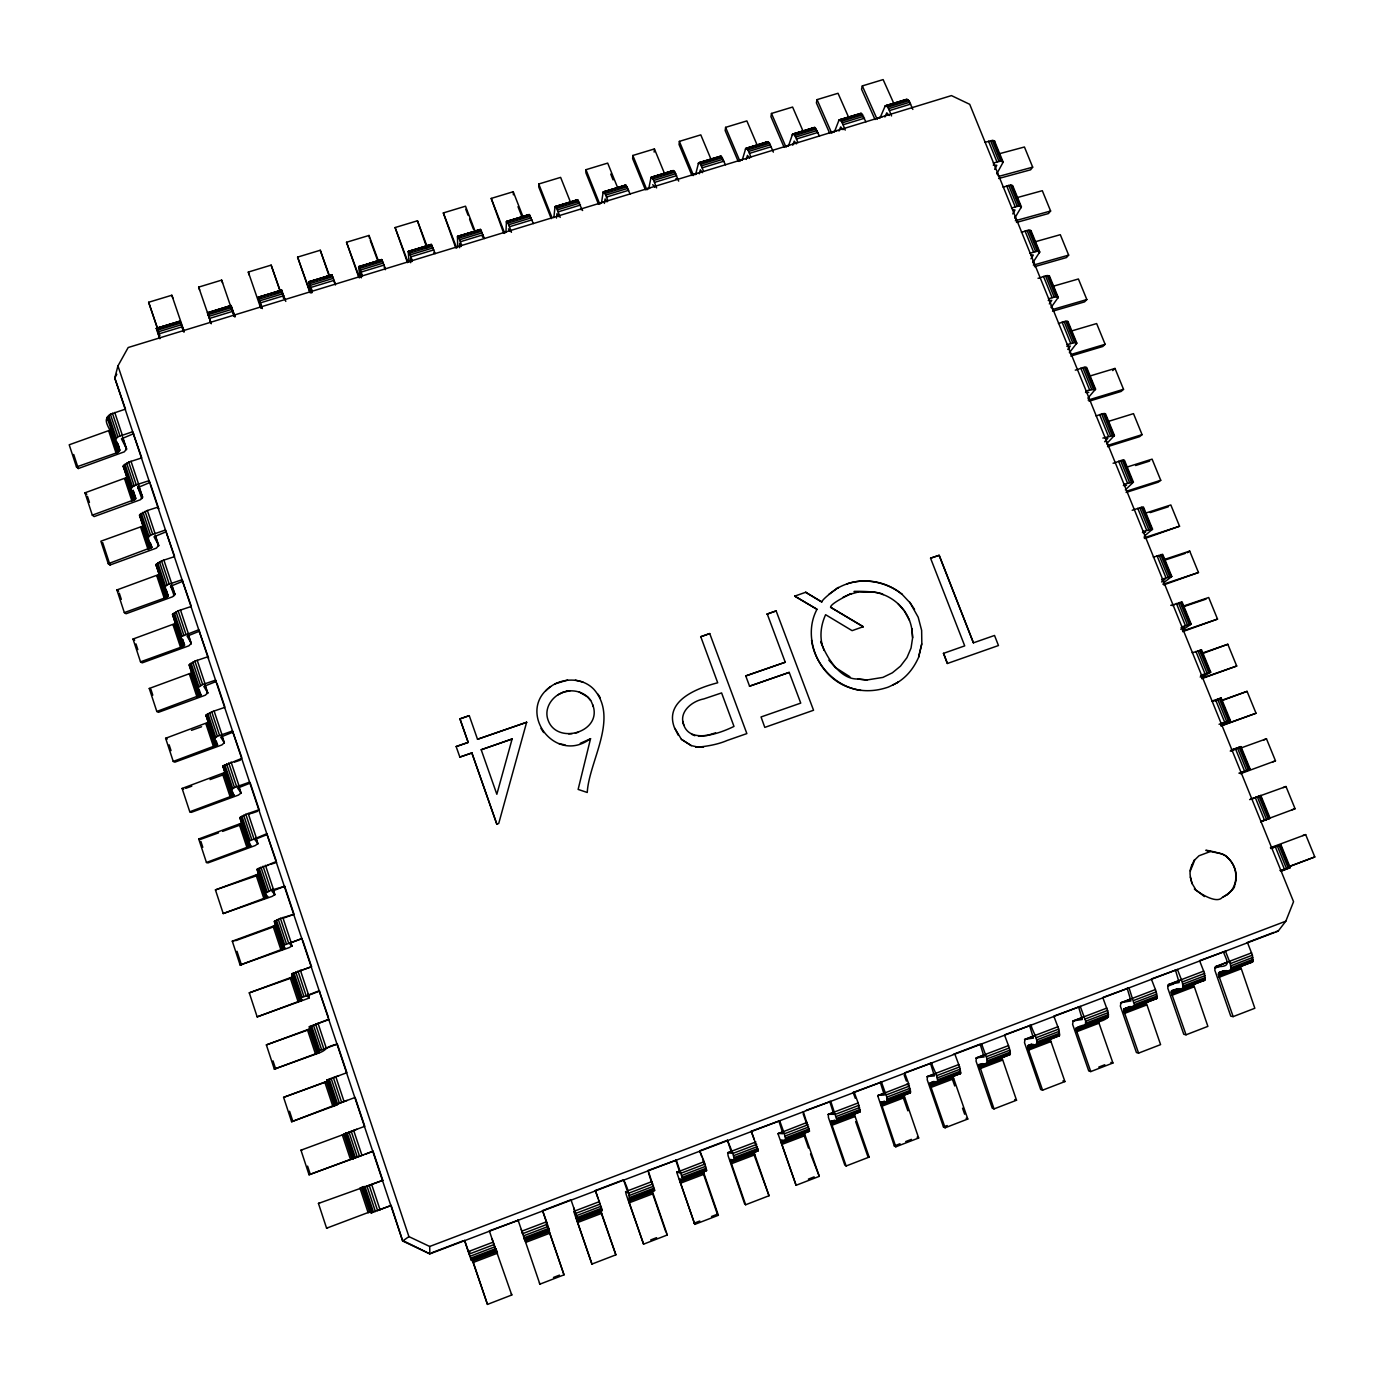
<?xml version="1.0" encoding="UTF-8"?>
<svg xmlns="http://www.w3.org/2000/svg" width="1384" height="1384" viewBox="0 0 1384 1384"><rect width="100%" height="100%" fill="white"/><g stroke="black" fill="none" stroke-linecap="round" stroke-linejoin="round"><path stroke-width="1.5" d="M1145.744 1001.324L1160.588 1044.626L1138.582 1053.12L1123.791 1010.752L1124.223 1008.798L1133.859 1007.414L1134.742 1006.03L1129.05 987.865L1103.065 997.345M176.46 623.042L133.02 639.027L140.511 661.846L183.172 646.397L184.505 644.979L180.197 638.145L180.82 636.796L198.742 629.755L208.552 658.109L207.773 656.812L194.867 661.137L189.158 665.15L196.891 688.471L200.957 694.924L156.807 711.462L149.264 688.471L192.86 672.416M781.043 1141.731L804.26 1132.856L819.276 1176.348L796.077 1185.292L781.043 1141.731L780.922 1139.932L785.61 1140.52L809.45 1131.212L803.36 1111.784M385.53 268.79L381.638 259.569L358.646 267.164L359.996 276.99M143.175 525.972L100.876 541.213L108.263 563.703L151.911 547.286L147.136 538.618L139.525 515.09L147.379 510.488L157.845 507.167L158.762 508.879L150.631 484.521M477.515 739.264L526.629 722.292L477.515 739.264L469.262 715.649L459.938 718.832L468.19 742.464L456.166 746.599L459.851 757.083L471.858 752.948L459.851 757.083M1133.859 1007.414L1156.816 998.469L1156.297 991.844L1151.471 979.336M628.423 1200.049L652.193 1190.967L667.313 1234.995L643.577 1244.147L629.322 1202.783C629.166 1197.004 629.651 1191.624 623.561 1179.791L595.345 1190.517L602.248 1210.585L577.889 1219.892L570.986 1199.772L542.563 1210.602L547.043 1223.837L545.936 1221.986M904.755 1073.206L908.665 1083.672L877.733 1095.696L894.324 1145.952L895.811 1146.817L918.665 1137.994L903.544 1093.862M108.263 563.703L110.028 565.001L156.427 548.099L158.676 545.348L155.285 535.141M481.199 749.747L512.115 738.987L481.199 749.747L496.839 794.278L512.115 738.987M618.025 188.622L607.68 163.104L585.968 169.696L585.899 172.81L598.476 204.175M895.811 1146.817L880.691 1101.958L887.04 1101.751L910.274 1092.876L908.665 1083.672M1193.112 983.228L1207.886 1026.374L1186.053 1034.799L1171.279 992.605L1171.798 990.615L1182.109 988.989L1183.078 987.571L1182.282 981.948L1177.438 969.457L1151.505 978.921M831.127 1122.58L854.17 1113.774L869.152 1157.093L846.143 1165.985L831.127 1122.58L831.092 1120.763L836.524 1121.057L836.818 1119.864L830.763 1101.353L806.284 1110.262M196.891 688.471L202.652 684.526L215.575 680.167L216.319 681.412L203.811 686.447L207.756 692.83L205.334 695.183L158.451 712.327L156.807 711.462M1182.109 988.989L1204.945 980.08L1204.547 973.436L1199.703 960.98M505.938 232.339L506.457 221.475L529.293 214.572L533.359 223.551M160.181 574.031L116.896 589.947L124.335 612.593L166.841 597.231L168.156 595.743L166.27 590.068M1240.099 965.271L1254.838 1008.261L1233.161 1016.617L1218.422 974.596L1219.01 972.589L1229.978 970.686L1231.033 969.232L1230.324 963.61L1225.463 951.171L1199.565 960.634M124.335 612.593L126.048 613.752L172.602 596.764L174.92 594.151L171.772 584.74M836.524 1121.057L860.225 1111.802L858.149 1102.944L854.257 1092.409L853.132 1092.443L855.312 1098.342M209.849 721.704L165.63 738.278L173.242 761.425L217.53 744.851L213.724 739.16L205.957 715.147L211.735 711.826L224.658 707.432M409.007 262.008L408.263 251.438L431.358 244.466L435.182 253.601M1229.978 970.686L1252.693 961.828L1252.416 955.168L1247.555 942.781M664.856 174.332L654.407 148.936L632.834 155.475L632.644 158.624L645.394 189.816M934.979 1073.603L927.418 1076.493L927.211 1079.762L943.473 1126.991L945.116 1127.787L967.779 1119.033L952.849 1076.077L930.169 1084.745L945.116 1127.787M930.169 1084.745L930.29 1082.876L934.079 1081.423M213.724 739.16L217.426 736.288L232.512 730.96L241.716 757.481M654.148 152.102L654.407 148.936M887.04 1101.751L886.815 1097.149L881.452 1082.063L853.132 1092.443M140.511 661.846L142.189 662.867L188.916 645.792L191.269 643.318L188.12 633.82M526.629 722.292L498.724 823.48L496.821 824.137L471.858 752.844M553.877 217.669L555.001 206.649L577.336 199.832L582.612 210.524M556.472 218.084L556.956 213.655L558.755 216.631M431.099 244.466L408.228 252.026M711.376 160.129L700.788 134.871L679.371 141.376L679.06 144.541L691.965 175.56M226.509 771.839L182.1 788.447L189.781 811.768L234.242 795.143L230.695 790.229L222.876 766.096L241.681 758.432M983.903 1054.937L976.395 1057.809L976.049 1061.13L992.259 1108.169L994.023 1108.913L1016.531 1100.228L1001.532 1056.424M994.023 1108.913L979.076 1064.382L986.913 1063.587L1010.234 1054.487L1009.351 1047.93L1004.594 1035.215M230.695 790.229L234.467 787.513L249.587 782.15M930.29 1082.876C945.549 1086.613 931.934 1068.119 931.743 1062.929L905.396 1072.548M757.567 146.012L746.858 120.91L725.597 127.363L725.164 130.563L738.208 161.409M457.637 247.113L457.533 236.405L480.507 229.467L484.452 238.515M601.469 203.102L603.199 191.944L625.827 185.11L630.118 193.933M1034.315 1035.716L1024.99 1039.263L1024.506 1042.636L1040.681 1089.485L1042.584 1090.177L1064.919 1081.561L1050.058 1038.934L1027.707 1047.463L1042.584 1090.177M604.375 203.431L605.102 198.933L606.988 201.874M1027.707 1047.463L1027.983 1045.543L1031.72 1044.124M912.627 637.661L911.918 628.855L912.627 637.661L911.053 648.058L906.935 657.694L900.482 666.137L892.386 672.797L882.906 677.399L866.972 679.976L858.339 679.094L866.972 679.976M937.176 1082.599L960.634 1073.448L959.614 1066.908L954.856 1054.141M189.781 811.768L191.321 812.356L238.532 795.039L241.058 792.963L237.615 788.084L250.262 783.084L259.465 810.678L258.825 809.813L245.816 814.328L239.865 817.84L247.771 841.68L251.075 845.814L206.441 862.474L198.708 838.981L242.771 822.719M173.242 761.425L174.834 762.169L221.873 744.938L224.346 742.724L221.786 735.008M803.429 132.016L792.599 107.052L771.476 113.453L770.94 116.671L784.14 147.361M986.913 1063.587L987.017 1058.898L981.637 1043.951M480.196 229.484L457.447 236.993M545.85 690.772C557.787 677.797 581.142 675.859 593.909 689.37C619.202 718.14 589.03 761.062 587.248 792.478L578.131 789.416L590.553 738.658C554.673 765.56 515.505 710.909 550.659 686.568M540.988 728.417L543.67 732.551M1083.309 1017.032L1073.223 1020.873L1072.6 1024.281L1088.741 1070.957L1090.765 1071.579L1112.926 1063.016L1098.1 1020.562L1075.922 1029.039L1090.765 1071.579M1075.922 1029.039C1080.506 1022.949 1100.972 1024.298 1107.788 1017.396L1108.29 1012.604L1102.892 997.812M247.771 841.68L266.801 833.704L276.022 860.312M648.681 188.951L651.051 177.325L673.074 170.613L674.959 172.135L678.679 181.114M555.157 683.817L567.596 680.063M848.98 118.107L838.029 93.282L817.062 99.631L816.387 102.883L829.743 133.4M593.459 707.034C600.483 732.828 556.489 744.8 548.047 720.009C542.926 706.203 555.572 691.55 569.827 690.875C577.647 690.426 586.038 693.644 590.639 700.391C591.712 701.688 594.688 710.753 592.715 704.767M557.873 694.872L563.236 692.277M1131.109 998.798L1121.109 1002.621L1120.348 1006.064L1136.42 1052.549L1138.582 1053.12M1027.983 1045.543C1045.698 1049.383 1031.772 1031.478 1031.149 1025.111L1004.922 1034.696M508.395 228.827L510.177 231.491M563.219 692.398L566.488 691.36M276.091 861.592L257.009 869.498L264.984 893.528L268.029 896.849L223.222 913.561L215.437 889.895L259.673 873.563M921.692 643.941L918.665 656.967L921.831 643.819L921.64 630.36L918.197 617.229L909.738 602.213L914.53 609.427M569.793 690.997L566.471 691.481M894.202 104.302L883.13 79.597L862.318 85.912L861.54 89.181L875.017 119.543M558.928 743.589L565.156 744.955M695.581 174.592L698.574 162.828L720.96 156.081L725.493 164.765M1036.27 1044.712L1059.469 1035.664L1058.725 1029.091L1053.933 1016.444M575.363 680.149L582.906 682.035M699.283 173.813L700.356 169.799L702.397 172.671M528.947 214.606L506.319 222.08M1186.053 1034.799L1183.77 1034.281L1167.733 987.968L1168.615 984.491L1180.535 979.941M1227.227 894.652C1239.303 885.725 1238.317 866.332 1226.968 857.232C1227.089 852.596 1182.697 846.16 1221.968 853.807C1233.317 859.222 1239.303 873.46 1234.614 885.241C1235.635 891.209 1213.664 902.022 1227.452 894.583M568.564 733.814L572.146 733.658M579.291 692.035L587.525 696.879L590.639 700.391M1191.797 865.052C1185.154 884.895 1200.516 846.16 1192.005 864.983M1085.264 1025.994L1085.679 1021.236L1080.281 1006.41L1054.106 1015.977M117.951 365.895L114.751 377.988L402.675 1241.015L429.853 1253.887L1278.159 931.121L1285.822 921.19L1293.556 901.693L969.717 104.319L951.448 95.6L128.176 347.522L117.951 365.895L408.92 1236.621L429.697 1246.465L1285.822 921.19M159.454 337.955L156.375 328.319L180.058 321.088L183.778 330.932M264.984 893.528L271.074 890.258L284.689 886.296L294.031 914.305L280.416 918.37L274.292 921.554L282.336 945.756L285.208 948.092L240.124 965.029L232.287 941.172L275.762 925.239M575.363 733.122L578.477 732.222M994.56 142.362L994.473 140.874L992.276 140.441L984.889 142.327M742.153 160.336L745.734 148.434L767.428 141.808L769.556 143.261L773.362 152.136M1233.161 1016.617L1230.757 1016.167L1214.771 970.028L1215.792 966.499L1227.625 961.984M746.184 159.454L747.464 155.389L749.592 158.226M994.473 140.874L1003.175 162.118L996.757 173.882M580.294 743.312L590.518 738.762M206.441 862.474L207.946 862.924L255.313 845.52L257.908 843.583L255.953 837.718M597.957 694.145L600.275 697.813M1012.707 186.961C1012.69 182.844 1005.268 186.909 1003.071 187.151M577.336 199.832L556.852 206.666M788.396 146.185L792.565 134.144L814.726 127.449L819.484 135.995M792.755 145.199L794.226 141.099L796.457 143.884M1014.731 218.136L1021.409 206.891L1012.656 185.56M694.803 1224.373L679.7 1180.448L703.28 1171.452L718.365 1215.29L694.803 1224.373L676.741 1172.352L704.179 1161.66L699.681 1150.813L701.826 1156.816M652.02 1183.787L648.439 1172.594M1030.976 231.855C1030.924 227.928 1023.537 232.079 1021.409 232.27M834.327 132.12L839.067 119.941L861.125 113.298L865.969 121.775M838.981 131.047L840.676 126.895L842.977 129.646M1032.827 262.7L1039.747 251.975L1030.959 230.54M648.248 1170.795L654.597 1190.586L630.429 1199.824M282.336 945.756L302.11 938.49L289.291 943.421L291.972 945.947L289.256 947.59L240.124 965.029M625.378 185.162L602.974 192.584M223.222 913.561L272.215 896.365L274.88 894.566L272.907 888.666M817.01 609.306L794.727 596.123L817.01 609.306C801.699 637.661 818.653 678.039 850.243 687.831C862.37 692.017 875.38 691.343 886.833 687.571C889.445 687.139 907.489 677.122 892.49 685.184M1049.366 277.077C1048.847 272.994 1040.37 278.392 1038.017 278.288M1280.927 871.314L1290.251 867.595L1280.927 844.707L1270.771 847.925M879.93 118.176L885.224 105.859L906.468 99.371L908.925 100.686L912.852 109.422M884.895 117L886.781 112.796L889.168 115.495M1051.027 307.542L1058.224 297.387L1049.401 275.849M652.746 184.678L654.857 187.203M673.074 170.613L650.774 177.982M1067.894 322.593C1067.773 319.081 1060.473 323.32 1058.431 323.441M303.511 969.561L311.521 966.707L291.713 973.99L299.809 998.383L302.335 1000.078L257.165 1016.877L249.276 992.847L293.823 976.395M709.732 633.561L700.667 636.761L709.732 633.561L746.858 733.589L727.102 740.492C708.366 748.64 682.675 747.152 703.47 747.135M1069.365 352.712L1076.821 343.094L1067.946 321.451M679.7 1180.448L679.406 1178.701L682.572 1179.895L682.554 1178.805L676.309 1160.121L647.729 1170.587M745.647 1204.755L730.562 1161.02L753.951 1152.076L769.02 1195.741L745.647 1204.755L744.575 1203.717L728.105 1155.761L727.742 1152.647L731.634 1151.159M378.524 1210.135L391.17 1205.464L402.675 1241.015L408.92 1236.621M918.803 656.846C914.167 667.486 907.333 676.482 897.611 682.468M1086.544 368.438C1085.921 364.909 1077.582 370.22 1075.281 370.116M678.298 735.319L674.752 728.192L681.395 739.316L691.273 745.613L697.363 746.945M682.796 721.289C686.966 745.474 719.334 733.641 733.987 726.41L721.6 692.917L703.816 698.92C691.983 701.082 678.419 712.033 683.817 724.991M1088.775 392.433L1085.523 392.416M703.885 1163.996L703.712 1162.543M116.81 374.286L114.751 377.988L125.529 409.266M994.664 169.332L996.809 165.267L993.245 165.129M1087.841 398.177L1095.557 389.129L1086.648 367.383M299.809 998.383L319.185 990.754L328.458 1017.482M681.395 739.316L691.273 745.613M704.179 1161.66L706.532 1170.726L682.572 1179.895M767.428 141.808L745.37 149.109M111.222 429.715L69.2 444.8L76.483 466.962L116.048 453.035C128.747 451.011 101.309 424.732 107.104 418.055L110.391 414.231L125.165 409.214M691.533 734.247L694.872 735.734M1105.314 414.594C1105.141 411.567 1097.945 415.788 1095.972 415.875M776.13 610.898L767.151 614.081L776.13 610.898L813.55 710.251L764.798 727.396L761.044 716.964L800.748 703.107L789.209 672.399L749.557 686.135L745.734 675.894L785.368 662.192L745.647 676.015M1012.759 213.897L1014.991 210.005L1012.586 209.659M698.539 736.34L707.138 735.475L715.563 732.845M127.968 477.048L84.978 492.825L92.313 515.159L135.373 499.347L130.805 489.4L123.228 465.993L128.677 462.118L141.445 458.017M814.121 127.57L792.15 134.836M796.077 1185.292L778.016 1133.738L807.218 1122.355M1106.629 443.745L1114.414 435.476L1105.453 413.626M92.313 515.159L94.112 516.595L140.355 499.762L142.552 496.908L137.673 487.618L149.956 482.497L149.022 480.698L136.238 484.832L132.501 486.787L130.805 489.4M821.767 601.953L805.782 592.352L821.767 601.953C823.099 597.109 853.184 577.128 828.964 594.255M1030.976 258.773L1033.294 255.054L1030.924 254.794M749.471 686.256L789.209 672.399M730.562 1161.02L730.268 1159.429L734.281 1160.121L758.259 1150.779L751.235 1131.212L754.107 1139.153M1124.223 461.08C1123.549 458.173 1115.348 463.277 1113.082 463.225M174.557 556.212L165.475 530.02L150.579 535.158L147.136 538.618M328.7 1019.264L309.255 1026.841L317.42 1051.408L319.669 1052.273L274.326 1069.105L266.368 1044.903L311.089 1028.364M122.536 436.721L126.55 448.797L124.404 451.789L78.317 468.536L76.483 466.962M846.904 583.892C865.138 577.543 887.075 582.18 902.109 594.359C884.255 579.273 857.578 576.505 837.285 588.321M1049.314 303.944L1051.736 300.415L1048.242 300.553M830.625 607.299L863.235 626.71L830.625 607.299C829.95 602.213 867.387 586.487 843.098 597.213M1126.524 485.334L1123.341 485.542M1280.892 844.776L1271.602 848.34M168.156 595.743L163.606 588.2L155.96 564.551L161.53 560.901L174.367 556.679M257.165 1016.877L308.044 998.469L309.186 997.691L307.853 993.695M811.543 640.083C814.657 665.047 835.953 687 860.952 690.426M1124.414 460.197L1133.409 482.151L1125.365 489.867M316.14 1024.523L317.438 1023.814M758.259 1150.779L734.281 1160.121M883.148 594.67C879.567 589.688 825.106 591.608 874.809 592.266C893.251 595.449 908.786 610.136 911.796 628.993M846.143 1165.985L844.794 1165.069L828.428 1117.476L828.341 1114.276L834.102 1112.079M191.2 606.088L182.048 579.706L167.101 584.878L163.606 588.2M824.051 650.428C813.636 618.873 828.497 680.772 858.443 678.973M998.383 153.987L1024.437 146.998L1032.689 167.17L1030.596 169.817L998.66 178.501M391.17 1205.464L371.05 1212.938L362.695 1187.801L364.39 1186.469L359.961 1188.026L368.144 1212.73L371.881 1211.415M1067.773 349.425L1070.282 346.104L1066.822 346.329M180.197 638.145L172.498 614.375L178.138 610.828L191.009 606.555M1143.271 507.876L1141.471 507.271L1132.181 510.263M828.826 660.116L835.227 667.417L849.932 676.776M785.61 1140.52L809.45 1131.212M973.419 642.833L939.096 555.382L930.55 558.184L939.217 555.226L973.419 642.833L994.525 635.464L998.469 645.532L947.296 663.524L943.507 653.283L947.434 663.403M1145.589 532.269L1142.457 532.598M1016.237 197.86L1042.308 190.698L1050.612 211.008L1048.466 213.551L1016.496 222.443M1144.222 536.3L1152.526 529.155L1143.495 507.098M898.026 603.649L904.392 610.949L909.461 620.309M317.42 1051.408L337.333 1044.072L346.882 1072.704L326.935 1080.074L335.153 1104.847L337.263 1104.795L291.609 1121.732L283.599 1097.356L328.475 1080.748M1034.194 242.044L1060.3 234.692L1068.656 255.123L1066.458 257.562L1034.471 266.68M1162.439 555.001L1153.287 556.991M1104.674 441.755L1107.788 438.399L1105.522 438.451M1052.29 286.505L1078.413 278.98L1086.838 299.55L1084.572 301.885L1052.549 311.227M1163.2 583.045L1171.798 576.488L1162.698 554.327M1194.79 859.879L1199.011 855.762L1210.187 851.61M1070.507 331.278L1096.647 323.562L1105.124 344.287L1102.806 346.502L1070.766 356.069M1181.763 602.472L1170.777 605.344M1112.667 370.601L1115.002 368.438L1123.531 389.302L1121.178 391.413L1089.087 401.222M141.739 457.862L132.691 431.739L117.882 436.79L114.578 440.527M365.013 1154.256L373.092 1151.246L382.797 1180.344L362.695 1187.801M1182.317 630.118L1191.191 624.149L1182.057 601.867M333.803 1077.652L338.838 1075.645M1107.304 421.739L1133.496 413.643L1142.077 434.645L1139.655 436.635L1107.546 446.669M1201.208 650.272L1192.16 652.729M1127.908 466.789L1152.094 459.142L1160.744 480.283L1158.27 482.168L1126.126 492.444M1161.591 581.937L1165.034 579.273L1161.695 579.982M1201.572 677.537L1210.723 672.157L1201.537 649.771M1144.603 513.429L1170.829 504.952L1179.549 526.231L1144.845 538.514M335.153 1104.847L355.134 1097.46L364.77 1126.316L344.754 1133.738L353.041 1158.685L373.092 1151.246M1180.829 629.322L1184.375 626.9L1181.071 627.696M1187.126 552.77L1189.704 551.074L1198.475 572.509L1163.684 584.913M1214.131 700.944L1213.232 701.013M1220.947 725.268L1230.393 720.493L1221.172 698.003L1215.498 701.255M1260.789 821.733L1270.149 818.221L1262.035 821.093M1200.188 677.036L1203.872 674.856L1200.585 675.755M1223.214 723.313L1221.38 723.745M1182.42 606.4L1208.699 597.507L1217.522 619.098L1182.645 631.64M319.669 1202.852L318.458 1203.44L326.589 1228.196L327.783 1227.539M1201.745 678.679L1236.708 666.015L1227.816 644.269L1202.973 653.404M1220.982 726.046L1256.032 713.244L1247.071 691.36L1222.159 700.546M1230.238 751.062L1234.096 749.263L1230.86 750.318M1231.431 751.079L1241.015 746.616L1231.604 749.834M1242.97 771.926L1241.188 772.48M1240.479 773.345L1250.202 769.175L1240.929 746.582M1263.661 740.007L1266.464 738.779L1275.477 760.819L1272.64 761.978M299.861 970.997L302.144 970.063M248.93 814.398L250.158 813.896M350.533 1131.887L300.968 1150.19L309.047 1174.774L363.629 1154.758M283.443 918.111L292.041 915.014M1253.644 798.205L1250.721 799.243M1281.186 871.003L1282.899 870.207M1251.032 799.329L1260.91 795.489L1255.288 797.513L1264.561 820.331M318.476 1023.381L329.132 1019.506M352.211 1131.247L356.709 1129.292M553.479 1277.449L559.482 1275.131M650.705 1239.943L656.621 1237.659M693.886 1223.283L699.768 1221.017M711.514 1216.484L717.379 1214.218L718.365 1215.29M808.377 1179.116L814.155 1176.884M894.324 1145.952L900.015 1143.755M905.707 1141.558L911.416 1139.361M943.473 1126.991L947.244 1125.538M1098.775 1067.081L1104.813 1064.746M471.858 1258.783L487.462 1304.403L511.769 1295.009L511.388 1293.694M539.449 1282.864L539.898 1284.162L564.015 1274.854L548.306 1228.784L549.465 1230.757L524.917 1240.133L524.138 1238.023L525.124 1240.964L549.258 1231.743M591.937 1264.076L615.863 1254.838L600.708 1210.637L576.765 1219.788L591.937 1264.076L574.706 1214.304L573.876 1211.329L575.415 1212.903L573.789 1207.886M1283.124 787.617L1285.995 786.527L1295.078 808.723L1260.599 821.542M1167.664 986.186L1173.615 983.92M1214.737 968.229L1220.636 965.98M473.172 1262.485L497.479 1253.195L495.922 1248.801L496.268 1251.084L471.529 1260.547L470.577 1258.212L469.107 1254.094L493.95 1244.614L489.348 1230.843L518.152 1220.307M539.898 1284.162L522.702 1233.646L547.355 1224.235L542.563 1210.602M575.882 1213.353L600.327 1204.028M628.613 1193.216L652.867 1183.96M680.945 1173.251L705.01 1164.065M734.454 1159.879L732.863 1153.443L756.737 1144.343M785.818 1140.243L784.365 1133.79L808.048 1124.742M835.469 1114.293L858.962 1105.314M886.175 1094.934L909.496 1086.042M936.484 1075.731L959.614 1066.908M986.394 1056.684L1009.351 1047.93M1035.941 1037.792L1058.725 1029.091M1085.091 1019.022L1107.702 1010.406M1133.877 1000.407L1156.297 991.844M1182.282 981.948L1204.547 973.436M1230.324 963.61L1252.416 955.168M469.903 1256.343L494.728 1246.863L493.95 1244.614M547.355 1224.235L548.116 1226.484L523.481 1235.877L524.917 1240.133M576.626 1215.584L601.071 1206.26M629.357 1195.465L653.594 1186.209M681.655 1175.483L705.719 1166.297M733.555 1155.675L757.429 1146.557M785.057 1136.022L808.723 1126.974M836.144 1116.507L859.62 1107.546M886.815 1097.149L910.136 1088.256M937.124 1077.946L960.254 1069.123M987.017 1058.898L1009.974 1050.145M1036.547 1039.989L1059.314 1031.305M1085.679 1021.236L1108.29 1012.604M1134.447 1002.604L1156.868 994.058M1182.836 984.128L1205.101 975.634M1230.86 965.807L1252.953 957.365M470.577 1258.212L495.386 1248.749L494.728 1246.863M524.121 1237.763L548.739 1228.369L548.116 1226.484M577.232 1217.47L601.659 1208.146M629.928 1197.35L654.165 1188.095M682.208 1177.386L706.255 1168.2M734.074 1157.578L757.93 1148.461M785.541 1137.908L809.207 1128.877M836.593 1118.41L860.069 1109.449M887.265 1099.069L910.551 1090.159M937.522 1079.866L960.634 1071.026M987.398 1060.801L1010.337 1052.048M1036.893 1041.91L1059.66 1033.208M1086.007 1023.139L1108.601 1014.524M1124.223 1008.798L1130.226 1006.497M1134.742 1004.524L1157.162 995.961M1183.112 986.048L1205.36 977.554M1219.01 972.589L1222.972 971.066M1231.12 967.727L1253.195 959.285M930.065 1083.101L933.854 1081.648M1027.707 1045.802L1031.426 1044.384M1123.877 1009.057L1129.88 1006.774M1171.418 990.909L1177.386 988.626M1218.612 972.883L1224.529 970.616M830.954 1121.594L834.794 1120.123M880.674 1102.598L884.48 1101.145M930.031 1083.741L935.705 1081.579M979.007 1065.023L982.761 1063.604M1027.603 1046.46L1033.191 1044.332M1075.852 1028.035L1079.883 1026.495M1123.721 1009.732L1135.745 1005.147M1171.245 991.584L1179.185 988.557M1218.404 973.558L1226.293 970.547M471.096 1259.596L495.887 1250.133L495.386 1248.749M524.588 1239.164L549.188 1229.753L548.739 1228.369M577.664 1218.889L602.075 1209.564M630.326 1198.769L654.528 1189.513M682.554 1178.805L706.584 1169.618M734.385 1158.996L758.224 1149.896M785.801 1139.361L809.45 1130.313M836.818 1119.864L860.277 1110.902M887.438 1100.522L910.724 1091.63M937.677 1081.336L960.773 1072.514M987.501 1062.289L1010.424 1053.535M1036.962 1043.398L1059.711 1034.696M1086.042 1024.644L1108.619 1016.012M1134.742 1006.03L1157.145 997.466M1183.078 987.571L1205.308 979.076M1231.033 969.232L1253.108 960.807M472.203 1259.734L496.527 1250.444M526.698 1238.922L548.825 1230.463M880.847 1103.584L901.797 1095.592M979.128 1066.026L999.767 1058.154M1123.791 1010.752L1145.796 1002.345M1171.279 992.605L1191.14 985.01M1218.422 974.596L1238.144 967.053M471.408 1260.391L496.268 1251.084L495.887 1250.133M524.865 1239.977L549.188 1229.753M577.889 1219.702L602.265 1210.394M630.498 1199.599L654.684 1190.361M682.675 1179.652L706.67 1170.483M836.801 1120.763L860.225 1111.802M887.369 1101.439L910.62 1092.547M937.556 1082.253L960.634 1073.448M987.346 1063.241L1010.234 1054.487M1036.754 1044.349L1059.469 1035.664M1085.783 1025.613L1108.342 1016.998M1134.447 1007.016L1156.816 998.469M1182.732 988.557L1204.945 980.08M1230.653 970.253L1252.693 961.828M472.653 1261.014L496.977 1251.724M577.18 1221.051L601.123 1211.917M628.838 1201.312L652.591 1192.229M680.08 1181.728L703.66 1172.715M730.942 1162.283L754.332 1153.356M781.406 1142.994L804.606 1134.136M831.473 1123.86L854.499 1115.054M881.176 1104.864L904.029 1096.128M930.481 1086.007L953.161 1077.34M979.422 1067.306L1001.929 1058.708M1028.001 1048.743L1050.335 1040.197M1076.198 1030.319L1098.377 1021.842M1124.05 1012.033L1146.056 1003.625M1171.521 993.885L1193.371 985.529M1218.664 975.858L1240.341 967.572M525.626 1242.434L549.759 1233.213M577.682 1222.522L601.625 1213.37M629.322 1202.783L653.075 1193.7M680.565 1183.182L704.145 1174.186M731.427 1163.754L754.799 1154.81M781.873 1144.447L805.09 1135.589M831.94 1125.313L854.966 1116.507M881.643 1106.318L904.479 1097.581M930.948 1087.461L953.628 1078.793M979.872 1068.742L1002.379 1060.144M1028.45 1050.179L1050.785 1041.633M1076.648 1031.755L1098.809 1023.278M1124.483 1013.451L1146.488 1005.044M1171.971 995.304L1193.804 986.948M1219.096 977.277L1240.773 968.99M1289.594 866.315L1314.8 856.956L1305.666 834.604L1302.725 835.573M1289.871 866.419L1314.8 856.956M431.912 1252.693L462.671 1240.981M699.681 1150.813L727.43 1140.26L732.863 1153.443M751.235 1131.212L779.694 1120.781L784.365 1133.79M953.455 1054.279L980.149 1044.124L984.093 1056.961L976.395 1057.809M1247.226 942.504L1273.937 932.349M469.107 1254.094L468.276 1251.638L493.119 1242.157M522.771 1234.13L521.785 1231.189L546.507 1221.795M575.035 1210.914L599.497 1201.589M627.782 1190.794L652.037 1181.538M732.032 1151.038L755.906 1141.938M834.639 1111.906L858.149 1102.944M935.653 1073.379L958.801 1064.538M985.581 1054.331L1008.538 1045.577M1035.111 1035.44L1057.895 1026.755M1084.277 1016.686L1106.889 1008.071M1133.063 998.089L1155.484 989.525M1181.469 979.612L1203.734 971.118M1229.511 961.292L1251.603 952.867M676.741 1172.352L680.668 1170.864M727.586 1152.976L731.479 1151.488M778.016 1133.738L781.891 1132.25M828.064 1114.639L833.825 1112.442M877.733 1095.696L885.345 1092.789M927.038 1076.89L934.581 1074.019M975.945 1058.241L985.321 1054.66M1024.489 1039.713L1033.796 1036.166M1072.687 1021.34L1082.755 1017.499M1120.504 1003.106L1130.503 999.283M1167.975 984.993L1179.877 980.443M1215.083 967.018L1228.871 961.759M1270.391 847.735L1305.666 834.604M1270.737 848.53L1273.609 847.354M1261.118 821.56L1262.865 820.885M309.047 1174.774L350.463 1159.411L342.315 1134.897L346.709 1133.236L344.754 1133.738M382.797 1180.344L318.458 1203.44M326.589 1228.196L369.563 1211.986M326.347 1081.821L283.599 1097.356M347.09 1100.401L291.609 1121.732M1249.648 799.606L1285.995 786.527M350.463 1159.411L354.875 1157.803L353.041 1158.685L344.927 1133.652M310.985 1028.918L266.368 1044.903M274.326 1069.105L318.977 1052.999C328.579 1049.349 323.25 1047.48 337.333 1044.072M1238.922 773.172L1250.202 769.175M267.354 865.554L268.721 865.069M235.678 940.67L276.713 925.723M291.834 977.848L249.276 992.847M259.76 874.688L215.437 889.895M1240.358 773.742L1275.477 760.819M185.715 788.361L191.788 786.181M210.022 779.59L222.184 775.213M218.534 832.857L200.248 839.482L198.708 838.981M222.599 831.386L240.903 824.778M1219.062 724.282L1230.393 720.493M1240.133 748.277L1266.464 738.779M191.476 730.354L201.58 726.738M1211.813 701.1L1221.172 698.003M1292.172 809.761L1295.078 808.723M1201.226 675.063L1210.723 672.157M319.652 991.082L306.764 995.978L309.186 997.691M1221.605 725.527L1256.032 713.244M1181.659 626.865L1191.191 624.149M1220.757 700.65L1247.071 691.36M943.369 653.404L964.717 645.878L930.55 558.184M1162.214 579.014L1171.798 576.488M284.689 886.296L271.939 891.261L274.88 894.566M1202.298 678.022L1236.708 666.015M270.71 864.377L276.679 862.301M863.235 626.71L852.111 630.654L825.608 614.704C821.594 623.492 819.76 633.561 821.837 643.439M1142.924 531.491L1152.526 529.155M267.406 834.5L254.708 839.482L257.908 843.583M1201.52 653.352L1227.816 644.269M251.507 813.411L257.476 811.353M456.166 746.495L468.19 742.36L459.938 718.832M794.727 596.123L805.869 592.214M1123.756 484.296L1133.409 482.151M459.938 718.936L469.262 715.649M1183.147 630.844L1217.522 619.098M234.432 762.134L240.383 760.11M1183.926 606.59L1206.07 599.099M1102.875 438.071L1114.414 435.476M233.221 732.067L220.661 737.084L224.346 742.724M1172.092 605.587L1174.203 604.912M1198.475 572.509L1162.958 584.342M300.968 1150.19L302.214 1149.775M1085.834 390.911L1095.557 389.129M1164.999 560.087L1185.119 553.444M1163.442 559.759L1189.704 551.074M1067.064 344.702L1074.486 342.557L1076.821 343.094M199.555 631.139L187.1 636.19L191.269 643.318M1179.549 526.231L1144.049 537.805M1048.432 298.806L1055.836 296.73L1058.224 297.387M182.896 581.228L170.509 586.314L174.92 594.151M1150.242 512.616L1168.321 506.769M1029.921 253.237L1037.325 251.213L1039.747 251.975M166.374 531.681L154.039 536.784L158.676 545.348M1126.455 491.233L1160.744 480.283M1011.531 207.981L1018.935 206.008L1021.409 206.891M1135.589 465.526L1149.637 461.08M133.677 433.676L121.446 438.815L126.55 448.797M1142.077 434.645L1107.823 445.354L1106.249 441.513M1190.292 877.075C1195.188 893.701 1188.32 874.169 1190.482 870.847M993.279 163.018L1000.684 161.115L1003.175 162.118M235.038 316.936L231.024 305.535L207.496 312.715L211.25 323.769M260.936 307.317L258.254 297.231L281.592 290.104L285.796 301.401M310.639 292.111L308.632 281.852L331.797 274.776L335.516 284.083M358.646 267.164L381.638 259.569M156.34 328.406L180.058 321.175L183.242 330.69M231.076 305.605L207.531 312.784L208.759 316.382L232.356 309.186M258.254 297.231L281.696 290.156M308.632 281.852L331.952 274.81M358.629 266.593L381.846 259.587M408.263 251.438L431.358 244.466M457.533 236.405L480.507 229.467M506.457 221.475L529.293 214.572M555.001 206.649L577.733 199.798M603.199 191.944L625.827 185.11M651.051 177.325L673.558 170.543M698.574 162.828L720.96 156.081M745.734 148.434L768.016 141.704M792.565 134.144L814.726 127.449M839.067 119.941L861.125 113.298M885.224 105.859L907.177 99.233M156.375 328.319L180.266 321.607M207.669 313.251L231.024 305.535M258.375 297.768L281.592 290.104M308.701 282.405L331.797 274.776M698.245 163.502L718.088 157.43M838.6 120.65L858.028 114.716M884.722 106.568L904.011 100.686M156.53 329.098L180.266 321.849M207.756 313.459L231.336 306.262M258.341 297.283L282.007 290.796M308.753 281.886L332.298 275.433M358.819 266.61L382.226 260.192M408.505 251.456L431.791 245.072M457.81 236.387L480.975 230.055M506.769 221.457L529.812 215.143M555.382 206.614L578.304 200.334M603.632 191.892L626.433 185.646M651.535 177.273L674.198 171.062M699.076 162.758L721.635 156.582M746.287 148.347L768.743 142.206M793.17 134.04L815.487 127.934M839.707 119.837L861.921 113.765M885.916 105.72L908.008 99.683M156.911 330.343L180.681 323.095M208.188 314.687L231.768 307.49M258.618 297.941L259.067 299.152L282.474 292.007M309.082 282.526L309.583 283.72L332.817 276.627M359.183 267.233L359.719 268.409L382.78 261.368M408.92 252.061L409.474 253.22L432.379 246.231M458.277 236.975L458.882 238.135L481.597 231.197M507.271 222.028L507.911 223.153L530.47 216.267M555.918 207.167L556.593 208.292L578.979 201.459M604.202 192.428L604.912 193.535L627.142 186.736M652.158 177.792L652.885 178.882L674.959 172.135M699.75 163.26L700.512 164.333L722.431 157.638M746.997 148.849L747.793 149.905L769.556 143.261M793.914 134.525L794.745 135.563L816.335 128.971M840.486 120.304L841.351 121.325L862.803 114.785M886.729 106.187L887.628 107.191L908.925 100.686M157.465 332.056L181.235 324.79M259.067 299.152L259.673 300.83L283.097 293.668M309.583 283.72L310.206 285.398L333.457 278.288M359.719 268.409L360.376 270.07L383.454 263.012M409.474 253.22L410.166 254.864L433.071 247.857M458.882 238.135L459.592 239.761L482.324 232.806M507.911 223.153L508.637 224.762L531.214 217.876M556.593 208.292L557.354 209.884L579.758 203.05M604.912 193.535L605.69 195.109L627.938 188.328M652.885 178.882L653.698 180.456L675.773 173.709M700.512 164.333L701.342 165.89L723.261 159.195M747.793 149.905L748.64 151.444L770.404 144.784M794.745 135.563L795.61 137.085L817.217 130.494M841.351 121.325L842.25 122.847L863.702 116.291M887.628 107.191L888.545 108.696L909.842 102.191M158.157 334.132L181.944 326.849M209.468 318.441L233.066 311.227M259.673 300.83L260.4 302.871L283.824 295.709M310.206 285.398L310.95 287.422L334.201 280.312M360.376 270.07L361.12 272.077L384.198 265.036M410.166 254.864L410.91 256.853L433.832 249.864M459.592 239.761L460.353 241.75L483.085 234.796M508.637 224.762L509.416 226.751L531.992 219.848M557.354 209.884L558.133 211.856L580.536 205.005M605.69 195.109L606.486 197.082L628.734 190.265M653.698 180.456L654.494 182.394L676.586 175.647M701.342 165.89L702.155 167.827L724.091 161.132M748.64 151.444L749.471 153.365L771.251 146.704M795.61 137.085L796.457 139.005L818.065 132.397M842.25 122.847L843.098 124.75L864.55 118.194M888.545 108.696L889.41 110.599L910.707 104.077M585.968 169.696L599.393 203.154L603.355 201.943M632.834 155.475L646.432 188.76L650.376 187.549M679.371 141.376L693.142 174.47L697.052 173.277M725.597 127.363L739.523 160.267L743.398 159.091M771.476 113.453L785.576 146.185L789.434 145.009M817.062 99.631L831.3 132.189L837.043 130.442M862.318 85.912L876.712 118.297L882.421 116.55M1123.531 389.302L1088.135 400.08M159.783 335.516L148.642 302.266L171.824 295.242L172.879 298.114M199.642 290L198.656 287.111L221.665 280.122L233.965 315.967M249.137 274.983L248.307 272.06L271.143 265.123L280.675 292.128M309.878 292.491L297.595 257.113L320.258 250.245L329.79 276.627M358.854 277.509L346.519 242.269L369.026 235.453L378.697 261.697M407.467 262.631L395.097 227.547L417.449 220.783L427.258 246.871M455.734 247.857L443.33 212.928L465.526 206.199L475.456 232.149M503.655 233.187L491.216 198.414L513.239 191.736L523.325 217.547M551.247 218.637L538.808 187.1L538.757 184.003L560.624 177.377L570.831 203.033M1090.851 375.739L1115.002 368.438M1105.124 344.287L1070.922 354.494L1069.382 350.706M1204.409 896.572C1177.023 874.636 1213.353 908.181 1222.262 897.403M1086.838 299.55L1052.653 309.514L1051.131 305.76M1279.94 870.519L1290.251 867.595M1033.346 265.123L1068.656 255.123M1015.32 220.748L1050.612 211.008M1032.689 167.17L998.608 176.425L997.103 172.74M850.347 594.186L858.253 592.023M1275.858 931.622L1278.159 931.121M1215.792 966.499C1232.314 967.312 1227.003 961.551 1223.3 951.604M1246.361 963.281L1252.001 962.278M1168.615 984.491L1179.133 982.536L1175.397 969.838M1200.049 981.204L1204.288 980.512M1121.109 1002.621L1130.936 1000.926L1127.147 988.193M1152.249 999.473L1156.228 998.885M1073.223 1020.873L1082.357 1019.472L1078.517 1006.687M1102.218 1018.122L1107.788 1017.396M1024.99 1039.263L1033.416 1038.138L1029.523 1025.336M1055.542 1036.426L1058.968 1036.045M956.621 1073.984L960.219 1073.776M927.418 1076.493L934.39 1075.922L930.394 1063.05M482.255 236.491L483.068 237.477M905.413 1092.962L910.274 1092.876M878.079 1095.315L884.307 1095.038L880.241 1082.132M828.341 1114.276L833.825 1114.293L829.708 1101.353M778.24 1133.392L782.963 1133.704L778.777 1120.729M232.287 941.172L233.74 941.38M326.935 1080.074L329.167 1080.402M727.742 1152.647L731.686 1153.27L727.43 1140.26M1110.833 1062.428L1112.926 1063.016M1062.947 1080.904L1064.919 1081.561M676.845 1172.058L680.011 1172.992L675.703 1159.948M1014.697 1099.519L1016.531 1100.228M182.1 788.447L183.674 789.105M966.084 1118.272L967.779 1119.033M402.9 1240.583L429.853 1253.887L429.697 1246.465M165.63 738.278L167.239 739.073M917.108 1137.164L918.665 1137.994M149.264 688.471L150.925 689.405L152.794 695.149M869.152 1157.093L867.751 1156.211L855.658 1121.594M133.02 639.027L134.715 640.117M116.896 589.947L118.626 591.158M819.276 1176.348L810.54 1153.927M84.978 492.825L86.794 494.313M769.02 1195.741L753.605 1153.581M902.109 594.359L909.617 602.351M577.889 1219.892L576.298 1218.093L576.765 1219.788M222.824 766.563L225.315 769.885M666.482 1233.853L667.313 1234.995M469.228 1253.541L468.674 1252.191M205.939 715.666L207.911 718.521M643.577 1244.147L626.243 1194.634L625.568 1191.607L627.921 1192.87L623.561 1179.791M155.977 565.226L158.762 569.931M139.559 515.799L141.514 519.225M615.863 1254.838L600.172 1209.979M123.28 466.754L125.321 470.456M1191.866 883.13L1195.119 888.563M334.132 281.834L335.412 284.983M107.104 418.055L109.769 423.02M675.963 178.467L676.43 179.366M876.712 118.297L877.266 119.37M831.3 132.189L831.853 133.279M785.576 146.185L786.112 147.275M739.523 160.267L740.042 161.374M384.164 266.956L385.271 269.724M693.142 174.47L693.661 175.56M646.432 188.76L646.951 189.868M158.97 335.689L159.869 338.717M599.393 203.154L599.895 204.261M433.953 252.493L434.351 253.428M504.779 233.377L491.216 198.414M564.015 1274.854L545.988 1222.228M156.6 328.838L159.627 336.243M1260.841 795.506L1270.097 818.238M993.608 140.511L1002.016 161.15M1011.808 185.231L1021.132 207.686M1030.129 230.263L1039.471 252.736M1048.57 275.606L1057.912 298.096M1067.15 321.261L1076.493 343.768M1085.852 367.227L1095.211 389.752M1104.674 413.505L1114.051 436.047M1123.652 460.111L1132.458 481.788M1142.734 507.063L1152.128 529.639M1161.972 554.327L1171.366 576.92M1181.331 601.919L1190.724 624.53M1200.845 649.857L1210.239 672.486M1220.48 698.142L1229.615 720.58M1240.254 746.755L1249.683 769.418M1260.184 795.731L1269.439 818.498M1280.373 844.88L1289.577 867.976M992.276 140.441L1000.684 161.115M1010.476 185.196L1018.935 206.008M1028.814 230.263L1037.325 251.213M1047.255 275.641L1055.836 296.73M1065.836 321.313L1074.486 342.557M1084.554 367.331L1093.256 388.714M1103.394 413.643L1112.148 435.182M1122.372 460.284L1131.195 481.978M1141.471 507.271L1150.364 529.103M1160.709 554.569L1169.653 576.557M1180.085 602.213L1189.098 624.357M1199.599 650.186L1208.682 672.486M1219.252 698.487L1228.386 720.96M1239.043 747.152L1248.247 769.781M1258.973 796.163L1268.246 818.947M1279.058 845.52L1288.4 868.477M990.546 140.684L998.954 161.357M1008.746 185.456L1017.205 206.268M1027.084 230.54L1035.613 251.507M1045.543 275.952L1054.124 297.041M1064.123 321.659L1072.773 342.903M1082.842 367.677L1091.543 389.077M1101.681 414.041L1110.452 435.579M1120.659 460.699L1129.482 482.411M1139.776 507.703L1148.668 529.553M1159.014 555.036L1167.975 577.042M1178.407 602.697L1187.403 624.859M1197.921 650.705L1206.986 673.022M1217.574 699.041L1226.708 721.531M1237.365 747.741L1246.569 770.369M1257.312 796.769L1266.585 819.57M1277.397 846.16L1286.722 869.135M988.539 141.203L996.947 161.876M1006.739 185.992L1015.216 206.821M1025.077 231.093L1033.606 252.061M1043.536 276.506L1052.117 297.612M1062.116 322.23L1070.749 343.492M1080.835 368.282L1089.537 389.683M1099.674 414.646L1108.428 436.202M1118.653 461.339L1127.476 483.033M1137.769 508.343L1146.644 530.21M1157.007 555.693L1165.951 577.699M1176.383 603.372L1185.396 625.551M1195.897 651.397L1204.98 673.714M1215.55 699.75L1224.702 722.24M1235.358 748.467L1244.562 771.113M1275.373 846.922L1284.698 869.896M1014.991 216.769L1016.496 220.489M1033 261.109L1034.523 264.846M610.725 174.055L613.095 179.92M456.703 248.099L443.33 212.928M580.657 208.673L581.107 209.78M889.41 110.599L891.538 115.945M361.847 275.624L360.947 273.634L361.38 277.803M469.418 1251.43L469.816 1252.416M843.098 124.75L845.226 130.131M538.757 184.003L552.026 217.651M796.457 139.005L797.859 142.604M517.997 206.683L521.854 216.561M148.642 302.266L156.963 326.624M749.471 153.365L750.889 156.98M702.155 167.827L703.556 171.478M465.768 209.261L468.052 215.229M469.574 219.191L473.38 229.138M461.235 246.473L459.626 243.411L459.644 247.736M233.585 313.009L234.571 315.846M654.494 182.394L656.587 187.878M359.511 277.838L346.519 242.269M767.22 613.925L785.282 662.331M606.486 197.082L607.87 200.749M426.843 247.788L417.449 220.783M411.93 261.559L410.546 258.479L410.685 262.718M184.003 332.108L182.515 328.164L183.588 331.451M904.219 1075.247L906.399 1081.112M521.785 1231.189L522.529 1233.196L521.266 1229.476M558.133 211.856L560.191 217.392M395.097 227.547L407.83 261.766M700.736 636.623L717.708 682.779C696.861 688.142 663.559 700.961 674.683 728.313M284.775 299.203L283.962 297.456M509.416 226.751L511.457 232.304M370.289 240.47L377.676 260.573M310.379 292.889L297.595 257.113M803.101 1113.722L805.73 1121.023M460.353 241.75L461.702 245.47M328.925 275.451L320.258 250.245M410.91 256.853L412.259 260.607M312.23 292.076L310.985 288.927L311.711 293.01M361.12 272.077L362.452 275.849M260.486 306.85L260.901 308.026M279.827 290.432L271.143 265.123M952.607 1079.901L954.735 1085.973M962.537 1108.169L964.665 1114.224M902.887 1096.612L907.869 1110.816M310.95 287.422L312.265 291.211M471.858 752.948L496.821 824.137M261.818 307.507L260.642 304.307L261.663 308.338M803.741 1134.413L808.498 1148.08M595.345 1190.517L598.165 1198.596M248.307 272.06L260.555 307.594M233.74 315.033L234.155 316.209M468.294 1251.119L464.609 1240.254M260.4 302.871L262.372 308.58M702.397 1170.916L717.379 1214.218M652.85 1194.323L665.808 1231.881M702.536 1158.806L703.401 1161.453M210.627 321.884L210.005 320.067M210.645 322.109L211.043 323.285M198.656 287.111L211.043 323.043M518.014 1219.944L522.702 1233.646M511.769 1295.009L492.133 1239.009M472.117 1258.904L487.462 1304.403M171.824 295.242L184.089 331.243M464.574 1240.687L468.276 1251.638M183.709 330.343L184.107 331.537M216.977 683.35L224.744 706.653M302.785 940.514L311.521 966.707M114.751 412.449L122.259 434.991M131.013 461.287L138.556 484.002M147.379 510.488L154.991 533.376M163.866 560.053L171.547 583.096M180.491 609.981L188.207 633.215M197.22 660.289L205.005 683.679M214.088 710.961L221.924 734.523M231.076 762.013L238.982 785.766M248.186 813.463L256.161 837.372M265.434 865.277L273.461 889.393M282.82 917.505L290.899 941.777M300.328 970.115L308.459 994.577M317.957 1023.122L326.174 1047.792M335.741 1076.544L344.01 1101.387M353.647 1130.382L361.985 1155.415M371.708 1184.618L380.098 1209.858M138.504 484.746L142.552 496.908M205.195 685.184L207.756 692.83M238.48 785.195L241.058 792.963M290.64 941.968L291.972 945.947M122.553 437.603L126.567 449.662M138.504 485.559L142.552 497.721M155.268 535.919L158.658 546.109M171.754 585.449L174.886 594.878M188.068 634.495L191.217 643.975M204.503 683.886L207.669 693.436M222.34 737.499L224.26 743.26M239.017 787.634L240.954 793.447M255.832 838.15L257.77 844.015M273.409 891.019L274.724 894.946M290.484 942.296L291.799 946.258M307.663 993.954L308.995 997.951M137.76 486.562L141.791 498.69M170.682 585.501L174.09 595.76M112.433 413.28L119.941 435.822M128.677 462.118L136.238 484.832M145.043 511.336L152.655 534.207M161.53 560.901L169.194 583.944M178.138 610.828L185.871 634.062M194.867 661.137L202.652 684.526M211.735 711.826L219.572 735.388M228.706 762.878L236.612 786.631M245.816 814.328L253.774 838.254M263.047 866.159L271.074 890.258M280.416 918.37L288.495 942.66M297.923 970.997L306.054 995.459M315.552 1024.022L323.752 1048.674M333.319 1077.444L341.588 1102.287M351.225 1131.282L359.546 1156.315M369.268 1185.534L377.659 1210.758M110.391 414.231L117.882 436.79M126.619 463.086L134.161 485.784M142.967 512.27L150.579 535.158M159.454 561.835L167.101 584.878M176.045 611.763L183.761 634.979M192.757 662.054L200.542 685.443M209.607 712.725L217.426 736.288M226.578 763.778L234.467 787.513M243.67 815.211L251.611 839.136M260.884 867.041L268.911 891.14M278.253 919.253L286.315 943.525M295.726 971.862L303.875 996.324M313.355 1024.869L321.555 1049.522M331.105 1078.274L339.374 1103.117M348.993 1132.112L357.314 1157.145M367.037 1186.348L375.41 1211.571M108.731 415.269L116.221 437.794M124.958 464.09L132.501 486.787M141.289 513.256L148.884 536.127M157.741 562.804L165.405 585.83M174.332 612.697L182.031 635.913M191.027 662.988L198.794 686.36M207.859 713.625L215.679 737.188M224.813 764.66L232.702 788.378M241.889 816.058L249.829 839.967M259.102 867.854L267.112 891.953M276.437 920.049L284.498 944.321M293.91 972.641L302.041 997.086M311.521 1025.613L319.704 1050.266M329.254 1079.001L337.506 1103.844M347.125 1132.804L355.446 1157.82M365.134 1187.022L373.524 1212.228M117.778 444.091L119.785 450.129M133.089 490.196L135.788 498.327M182.619 639.27L184.505 644.979M117.121 442.569L119.802 450.63M133.106 490.663L135.805 498.776M150.545 543.203L151.911 547.286M165.007 586.712L168.139 596.141M182.584 639.65L184.487 645.342M199.036 689.18L200.957 694.924M216.25 740.994L217.53 744.851M107.589 416.29L115.374 439.143M116.706 443.157L119.387 451.219M123.799 465.076L131.324 487.756M132.674 491.233L135.373 499.347M140.113 514.225L147.707 537.078M148.071 537.615L151.479 547.822M156.548 563.721L164.194 586.747M164.558 587.231L167.689 596.66M173.121 613.596L184.02 645.844M189.798 663.836L200.472 695.373M206.614 714.455L217.063 745.284M223.551 765.438L233.758 795.558M240.608 816.819L248.549 840.711M249.276 842.285L250.573 846.195M257.805 868.581L265.797 892.645M275.122 920.723L284.585 948.611M292.578 973.281L301.781 1000.39M310.172 1026.219L319.116 1052.549M327.887 1079.572L336.572 1105.107M345.74 1133.34L354.045 1158.339M363.733 1187.507L372.106 1212.695M107.035 417.241L118.574 451.841M123.228 465.993L134.542 499.953M139.525 515.09L150.631 548.427M155.96 564.551L166.841 597.231M172.498 614.375L183.172 646.397M189.158 664.579L199.607 695.91M205.957 715.147L216.181 745.803M222.876 766.096L232.858 796.059M239.916 817.425L249.674 846.679M257.095 869.135L266.61 897.662M274.395 921.242L283.668 949.043M291.834 973.731L300.864 1000.805M309.393 1026.634L318.164 1052.947M327.091 1079.935L335.62 1105.47M362.695 1187.022L371.258 1212.938M110.08 430.337L117.415 452.464M125.996 478.276L133.383 500.576M142.016 526.577L149.472 549.016M158.174 575.208L165.665 597.819M174.436 624.201L181.996 646.968M190.802 673.541L198.431 696.481M207.306 723.244L214.987 746.357M223.931 773.31L231.664 796.596M240.678 823.757L248.463 847.216M257.545 874.567L265.382 898.199M274.534 925.758L282.44 949.562M291.661 977.329L299.619 1001.307M308.909 1029.281L316.919 1053.432M326.278 1081.613L334.357 1105.954M343.786 1134.344L351.917 1158.875M361.414 1187.489L369.632 1212.194M108.696 430.891L116.048 453.035M124.612 478.847L131.999 501.129M140.632 527.131L148.088 549.586M156.773 575.761L164.281 598.372M173.035 624.755L180.595 647.522M189.4 674.094L197.012 697.034M205.905 723.797L213.569 746.91M222.513 773.864L230.246 797.149M239.259 824.31L247.027 847.752M256.109 875.12L263.946 898.735M273.098 926.294L281.004 950.099M290.207 977.865L298.166 1001.843M307.456 1029.817L315.465 1053.985M324.825 1082.167L332.904 1106.491M598.649 1199.98L599.756 1203.613M73.698 454.454L78.317 468.536M87.469 496.354L89.458 502.427M102.658 542.563L110.028 565.001M119.301 593.217L121.325 599.376M135.961 643.906L137.829 649.598M169.142 744.851L171.028 750.612M200.888 841.437L202.808 847.302M236.993 951.292L241.543 965.167M273.011 1060.888L275.658 1068.932M289.567 1111.283L292.889 1121.403M307.594 1166.106L310.275 1174.272M221.665 280.122L222.582 283.045M231.18 306.072L234.623 316.607M754.972 1141.8L755.422 1143.703M806.128 1122.286L806.543 1124.708M281.696 290.657L283.512 298.338M907.247 1083.724L907.471 1084.814M369.026 235.453L369.545 238.446M513.239 191.736L513.36 194.815"/></g></svg>
